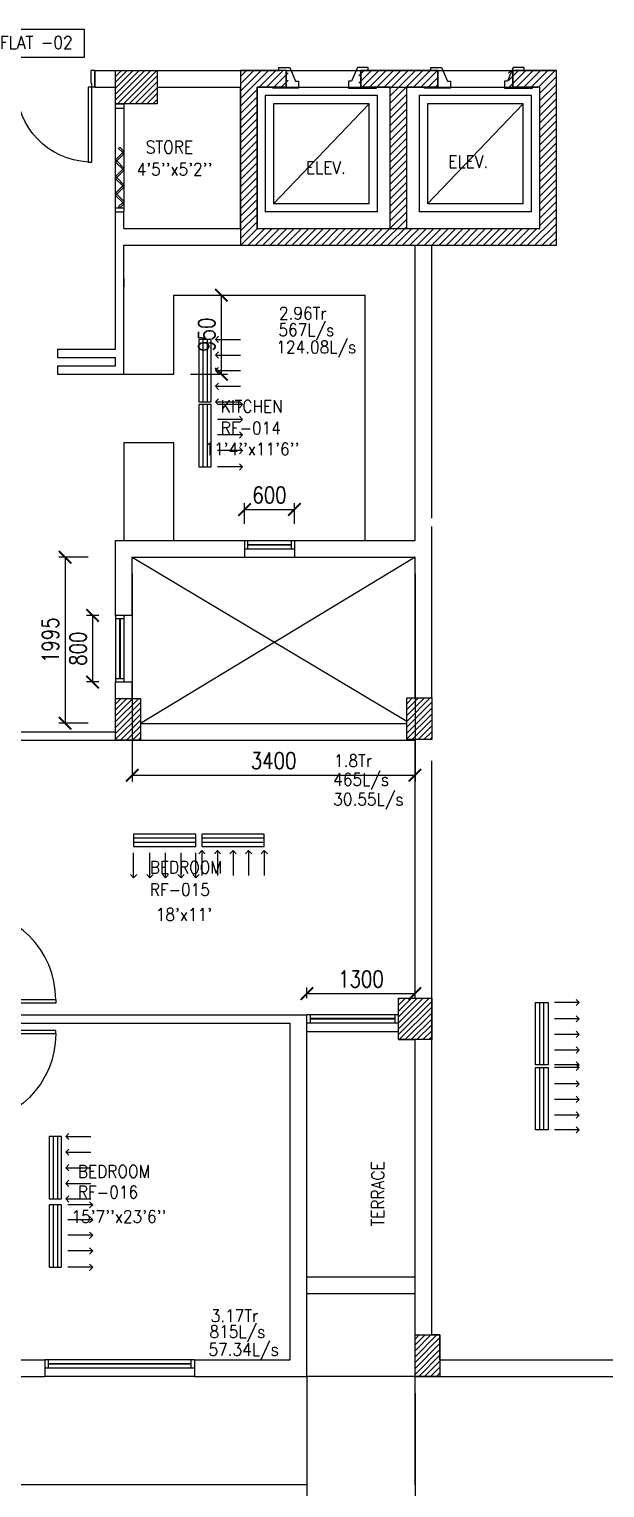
# Model space of a CAD drawing. Header units: millimetres. Extents: x -1288794 to 352264, y -1971533 to -1569871.
# Drawn here: x 167777 to 174698, y -1616671 to -1599135 of the extents above; entities that cross this region are included whole.
import ezdxf

# ---------------------------------------------------------------- set-up
doc = ezdxf.new("R2010")
doc.units = ezdxf.units.MM
doc.header["$LTSCALE"] = 500
doc.header["$PDMODE"] = 34
doc.linetypes.add('DASHED2', pattern=[9.525, 6.35, -3.175])
for name, color, linetype in [('A-ANNO-DIMS', 1, 'Continuous'), ('A-ANNO-TEXT', 8, 'Continuous'), ('A-DOOR', 4, 'Continuous'), ('A-FLOR-OVHD', 4, 'DASHED2'), ('A-FLOR-PFIX', 8, 'Continuous'), ('A-FLOR-SPCL', 8, 'Continuous'), ('A-GLAZ', 5, 'Continuous'), ('A-WALL-FULL', 8, 'Continuous'), ('AC-SAD TEXT', 3, 'Continuous'), ('RAD DIF', 10, 'Continuous'), ('RETURN GRILL RIGHT', 1, 'Continuous'), ('S-COL- HACT.', 9, 'Continuous'), ('S-COL.', 8, 'Continuous'), ('SUPPLY GRILL RIGHT', 3, 'Continuous')]:
    doc.layers.add(name, color=color, linetype=linetype)
doc.styles.add('ROMANS', font='romans.shx', dxfattribs={"width": 0.8})
doc.dimstyles.new('100 of DIM2', dxfattribs={"dimscale": 0, "dimtxt": 200, "dimasz": 150, "dimexe": 75, "dimexo": 200, "dimgap": 75, "dimtad": 1, "dimdec": 0, "dimrnd": 5, "dimzin": 0, "dimdsep": 46, "dimtxsty": 'ROMANS', "dimblk": 'ARCHTICK', "dimcen": 100, "dimclrd": 94, "dimclre": 94, "dimclrt": 2, "dimadec": 0, "dimazin": 0, "dimtfac": 1, "dimtdec": 0, "dimtofl": 0, "dimtmove": 2, "dimatfit": 3, "dimldrblk": 'OPEN90', "dimfxl": 75, "dimtolj": 1, "dimtzin": 0, "dimarcsym": 0})
pattern_1 = [(45, (1281571.51, -1215620.816), (-35.355339, 35.355339), [])]

# ---------------------------------------------------------------- blocks, each defined once
blk = doc.blocks.new('D-120-R1')
for p, q in [((-80, 1180), (-40, 1180)), ((-80, 1180), (-80, 100)), ((-40, 1180), (-40, 55)), ((-1200, 100), (-1160, 100)), ((-1200, 100), (-1200, 0)), ((-1160, 100), (-1160, 55)), ((-1160, 55), (-1150, 55)), ((-1150, 55), (-1150, 0)), ((-80, 100), (0, 100)), ((-50, 55), (-40, 55)), ((-50, 55), (-50, 0)), ((-50, 0), (0, 0)), ((0, 100), (0, 0)), ((-1200, 0), (-1150, 0))]:
    blk.add_line(p, q)
at = {"linetype": 'Continuous'}
blk.add_arc((-80, 100), 1080, 90, 180, dxfattribs=at)
blk = doc.blocks.new('W-180')
for p, q in [((1800, 100), (0, 100)), ((1800, 0), (0, 0)), ((40, 0), (40, 100)), ((1760, 100), (1760, 0))]:
    blk.add_line(p, q)
at = {"linetype": 'Continuous'}
for p, q in [((1760, 53), (40, 53)), ((1760, 47), (40, 47))]:
    blk.add_line(p, q, dxfattribs=at)
blk = doc.blocks.new('W-80')
for p, q in [((800, 100), (0, 100)), ((800, 0), (0, 0)), ((40, 0), (40, 100)), ((760, 100), (760, 0))]:
    blk.add_line(p, q)
at = {"linetype": 'Continuous'}
for p, q in [((760, 53), (40, 53)), ((760, 47), (40, 47))]:
    blk.add_line(p, q, dxfattribs=at)
blk = doc.blocks.new('D-130-R')
for p, q in [((1220, 200), (1220, 1100)), ((1220, 1100), (1260, 1100)), ((1260, 200), (1260, 1100)), ((80, 520), (40, 520)), ((40, 200), (40, 520)), ((80, 200), (80, 520)), ((0, 0), (0, 200)), ((80, 200), (0, 200)), ((40, 150), (40, 200)), ((1300, 200), (1220, 200)), ((1260, 150), (1260, 200)), ((1300, 0), (1300, 200)), ((50, 0), (0, 0)), ((50, 150), (40, 150)), ((50, 0), (50, 150)), ((1260, 150), (1250, 150)), ((1250, 0), (1250, 150)), ((1300, 0), (1250, 0))]:
    blk.add_line(p, q)
for centre, radius, start, end in [((1260, 200), 900, 92.5473, 180), ((40, 200), 320, 0, 82.8192)]:
    blk.add_arc(centre, radius, start, end)
blk = doc.blocks.new('W-60')
for p, q in [((600, 100), (0, 100)), ((600, 0), (0, 0)), ((40, 0), (40, 100)), ((560, 100), (560, 0))]:
    blk.add_line(p, q)
at = {"linetype": 'Continuous'}
for p, q in [((560, 53), (40, 53)), ((560, 47), (40, 47))]:
    blk.add_line(p, q, dxfattribs=at)
blk = doc.blocks.new('_ArchTick')
at = {"color": 0, "linetype": 'ByBlock', "const_width": 0.15}
blk.add_lwpolyline([(-0.5, -0.5), (0.5, 0.5)], dxfattribs=at)
blk = doc.blocks.new('*D95')
at = {"layer": 'A-ANNO-DIMS', "color": 94, "linetype": 'Continuous', "lineweight": -2, "ltscale": 3, "transparency": 16777216}
for p, q in [((172416, -1615533), (172416, -1618147)), ((185216, -1615533), (185216, -1618147)), ((185216, -1618072), (172416, -1618072))]:
    blk.add_line(p, q, dxfattribs=at)
at = {"layer": 'Defpoints', "color": 0, "linetype": 'Continuous', "ltscale": 3, "transparency": 16777216}
for p in [(172416, -1615333), (185216, -1615333), (172416, -1618072)]:
    blk.add_point(p, dxfattribs=at)
at = {"layer": 'A-ANNO-DIMS', "color": 94, "linetype": 'Continuous', "lineweight": -2, "ltscale": 3, "transparency": 16777216, "xscale": 150, "yscale": 150, "zscale": 150, "rotation": 180}
blk.add_blockref('_ArchTick', (172416, -1618072), dxfattribs=at)
at = {"layer": 'A-ANNO-DIMS', "color": 94, "linetype": 'Continuous', "lineweight": -2, "ltscale": 3, "transparency": 16777216, "xscale": 150, "yscale": 150, "zscale": 150}
blk.add_blockref('_ArchTick', (185216, -1618072), dxfattribs=at)
at = {"layer": 'A-ANNO-DIMS', "color": 2, "linetype": 'Continuous', "ltscale": 3, "transparency": 16777216, "insert": (178816, -1617897), "char_height": 200, "attachment_point": 5, "style": 'ROMANS'}
blk.add_mtext('\\A1;12800', dxfattribs=at)
blk = doc.blocks.new('_Open90')
at = {"color": 0, "linetype": 'ByBlock', "lineweight": -2}
for p, q in [((0, 0), (-1, 0)), ((-0.5, 0.5), (0, 0)), ((0, 0), (-0.5, -0.5))]:
    blk.add_line(p, q, dxfattribs=at)
blk = doc.blocks.new('*D96')
at = {"layer": 'A-ANNO-DIMS', "color": 94, "linetype": 'Continuous', "lineweight": -2, "ltscale": 3, "transparency": 16777216}
for p, q in [((171116, -1615533), (171116, -1618147)), ((172416, -1615533), (172416, -1618147)), ((172416, -1618072), (171116, -1618072))]:
    blk.add_line(p, q, dxfattribs=at)
at = {"layer": 'Defpoints', "color": 0, "linetype": 'Continuous', "ltscale": 3, "transparency": 16777216}
for p in [(171116, -1615333), (172416, -1615333), (171116, -1618072)]:
    blk.add_point(p, dxfattribs=at)
at = {"layer": 'A-ANNO-DIMS', "color": 94, "linetype": 'Continuous', "lineweight": -2, "ltscale": 3, "transparency": 16777216, "xscale": 150, "yscale": 150, "zscale": 150, "rotation": 180}
blk.add_blockref('_ArchTick', (171116, -1618072), dxfattribs=at)
at = {"layer": 'A-ANNO-DIMS', "color": 94, "linetype": 'Continuous', "lineweight": -2, "ltscale": 3, "transparency": 16777216, "xscale": 150, "yscale": 150, "zscale": 150}
blk.add_blockref('_ArchTick', (172416, -1618072), dxfattribs=at)
at = {"layer": 'A-ANNO-DIMS', "color": 2, "linetype": 'Continuous', "ltscale": 3, "transparency": 16777216, "insert": (171766, -1617897), "char_height": 200, "attachment_point": 5, "style": 'ROMANS'}
blk.add_mtext('\\A1;1300', dxfattribs=at)
blk = doc.blocks.new('*D97')
at = {"layer": 'A-ANNO-DIMS', "color": 94, "linetype": 'Continuous', "lineweight": -2, "ltscale": 3, "transparency": 16777216}
for p, q in [((166816, -1615533), (166816, -1618147)), ((171116, -1615533), (171116, -1618147)), ((171116, -1618072), (166816, -1618072))]:
    blk.add_line(p, q, dxfattribs=at)
at = {"layer": 'Defpoints', "color": 0, "linetype": 'Continuous', "ltscale": 3, "transparency": 16777216}
for p in [(166816, -1615333), (171116, -1615333), (166816, -1618072)]:
    blk.add_point(p, dxfattribs=at)
at = {"layer": 'A-ANNO-DIMS', "color": 94, "linetype": 'Continuous', "lineweight": -2, "ltscale": 3, "transparency": 16777216, "xscale": 150, "yscale": 150, "zscale": 150, "rotation": 180}
blk.add_blockref('_ArchTick', (166816, -1618072), dxfattribs=at)
at = {"layer": 'A-ANNO-DIMS', "color": 94, "linetype": 'Continuous', "lineweight": -2, "ltscale": 3, "transparency": 16777216, "xscale": 150, "yscale": 150, "zscale": 150}
blk.add_blockref('_ArchTick', (171116, -1618072), dxfattribs=at)
at = {"layer": 'A-ANNO-DIMS', "color": 2, "linetype": 'Continuous', "ltscale": 3, "transparency": 16777216, "insert": (168966, -1617897), "char_height": 200, "attachment_point": 5, "style": 'ROMANS'}
blk.add_mtext('\\A1;4300', dxfattribs=at)
blk = doc.blocks.new('*D138')
at = {"layer": 'Defpoints', "color": 0, "transparency": 16777216}
for p in [(172416, -1610729), (171116, -1610983), (172416, -1610983)]:
    blk.add_point(p, dxfattribs=at)
at = {"layer": 'RAD DIF', "color": 94, "lineweight": -2, "transparency": 16777216}
for p, q in [((171116, -1610783), (171116, -1610654)), ((172416, -1610783), (172416, -1610654)), ((171116, -1610729), (172416, -1610729))]:
    blk.add_line(p, q, dxfattribs=at)
at = {"layer": 'RAD DIF', "color": 94, "lineweight": -2, "transparency": 16777216, "xscale": 150, "yscale": 150, "zscale": 150, "rotation": 180}
blk.add_blockref('_ArchTick', (171116, -1610729), dxfattribs=at)
at = {"layer": 'RAD DIF', "color": 94, "lineweight": -2, "transparency": 16777216, "xscale": 150, "yscale": 150, "zscale": 150}
blk.add_blockref('_ArchTick', (172416, -1610729), dxfattribs=at)
at = {"layer": 'RAD DIF', "color": 2, "transparency": 16777216, "insert": (171766, -1610554), "char_height": 200, "attachment_point": 5, "style": 'ROMANS'}
blk.add_mtext('\\A1;1300', dxfattribs=at)
blk = doc.blocks.new('*D139')
at = {"layer": 'Defpoints', "color": 0, "transparency": 16777216}
for p in [(169016, -1605483), (172416, -1605483), (172416, -1608104)]:
    blk.add_point(p, dxfattribs=at)
at = {"layer": 'RAD DIF', "color": 94, "lineweight": -2, "transparency": 16777216}
for p, q in [((169016, -1605683), (169016, -1608179)), ((172416, -1605683), (172416, -1608179)), ((169016, -1608104), (172416, -1608104))]:
    blk.add_line(p, q, dxfattribs=at)
at = {"layer": 'RAD DIF', "color": 94, "lineweight": -2, "transparency": 16777216, "xscale": 150, "yscale": 150, "zscale": 150, "rotation": 180}
blk.add_blockref('_ArchTick', (169016, -1608104), dxfattribs=at)
at = {"layer": 'RAD DIF', "color": 94, "lineweight": -2, "transparency": 16777216, "xscale": 150, "yscale": 150, "zscale": 150}
blk.add_blockref('_ArchTick', (172416, -1608104), dxfattribs=at)
at = {"layer": 'RAD DIF', "color": 2, "transparency": 16777216, "insert": (170716, -1607929), "char_height": 200, "attachment_point": 5, "style": 'ROMANS'}
blk.add_mtext('\\A1;3400', dxfattribs=at)
blk = doc.blocks.new('*D142')
at = {"layer": 'Defpoints', "color": 0, "transparency": 16777216}
for p in [(168816, -1606183), (168540, -1606983), (168816, -1606983)]:
    blk.add_point(p, dxfattribs=at)
at = {"layer": 'RAD DIF', "color": 94, "lineweight": -2, "transparency": 16777216}
for p, q in [((168616, -1606183), (168465, -1606183)), ((168540, -1606183), (168540, -1606983)), ((168616, -1606983), (168465, -1606983))]:
    blk.add_line(p, q, dxfattribs=at)
at = {"layer": 'RAD DIF', "color": 94, "lineweight": -2, "transparency": 16777216, "xscale": 150, "yscale": 150, "zscale": 150}
for p, rotation in [((168540, -1606183), 90), ((168540, -1606983), 270)]:
    blk.add_blockref('_ArchTick', p, dxfattribs=dict(at, rotation=rotation))
at = {"layer": 'RAD DIF', "color": 2, "transparency": 16777216, "insert": (168365, -1606583), "char_height": 200, "attachment_point": 5, "rotation": 90, "style": 'ROMANS'}
blk.add_mtext('\\A1;800', dxfattribs=at)
blk = doc.blocks.new('*D101')
at = {"layer": 'Defpoints', "color": 0, "transparency": 16777216}
for p in [(168687, -1605483), (168208, -1607479), (168687, -1607479)]:
    blk.add_point(p, dxfattribs=at)
at = {"layer": 'RAD DIF', "color": 94, "lineweight": -2, "transparency": 16777216}
for p, q in [((168487, -1605483), (168133, -1605483)), ((168208, -1605483), (168208, -1607479)), ((168487, -1607479), (168133, -1607479))]:
    blk.add_line(p, q, dxfattribs=at)
at = {"layer": 'RAD DIF', "color": 94, "lineweight": -2, "transparency": 16777216, "xscale": 150, "yscale": 150, "zscale": 150}
for p, rotation in [((168208, -1605483), 90), ((168208, -1607479), 270)]:
    blk.add_blockref('_ArchTick', p, dxfattribs=dict(at, rotation=rotation))
at = {"layer": 'RAD DIF', "color": 2, "transparency": 16777216, "insert": (168033, -1606481), "char_height": 200, "attachment_point": 5, "rotation": 90, "style": 'ROMANS'}
blk.add_mtext('\\A1;1995', dxfattribs=at)
blk = doc.blocks.new('*D144')
at = {"layer": 'Defpoints', "color": 0, "transparency": 16777216}
for p in [(169516, -1602333), (169516, -1603283), (170087, -1603283)]:
    blk.add_point(p, dxfattribs=at)
at = {"layer": 'RAD DIF', "color": 94, "lineweight": -2, "transparency": 16777216}
for p, q in [((169716, -1602333), (170162, -1602333)), ((170087, -1602333), (170087, -1603283)), ((169716, -1603283), (170162, -1603283))]:
    blk.add_line(p, q, dxfattribs=at)
at = {"layer": 'RAD DIF', "color": 94, "lineweight": -2, "transparency": 16777216, "xscale": 150, "yscale": 150, "zscale": 150}
for p, rotation in [((170087, -1602333), 90), ((170087, -1603283), 270)]:
    blk.add_blockref('_ArchTick', p, dxfattribs=dict(at, rotation=rotation))
at = {"layer": 'RAD DIF', "color": 2, "transparency": 16777216, "insert": (169912, -1602808), "char_height": 200, "attachment_point": 5, "rotation": 90, "style": 'ROMANS'}
blk.add_mtext('\\A1;950', dxfattribs=at)
blk = doc.blocks.new('*D145')
at = {"layer": 'Defpoints', "color": 0, "transparency": 16777216}
for p in [(170966, -1604910), (170366, -1605283), (170966, -1605283)]:
    blk.add_point(p, dxfattribs=at)
at = {"layer": 'RAD DIF', "color": 94, "lineweight": -2, "transparency": 16777216}
for p, q in [((170366, -1605083), (170366, -1604835)), ((170966, -1605083), (170966, -1604835)), ((170366, -1604910), (170966, -1604910))]:
    blk.add_line(p, q, dxfattribs=at)
at = {"layer": 'RAD DIF', "color": 94, "lineweight": -2, "transparency": 16777216, "xscale": 150, "yscale": 150, "zscale": 150, "rotation": 180}
blk.add_blockref('_ArchTick', (170366, -1604910), dxfattribs=at)
at = {"layer": 'RAD DIF', "color": 94, "lineweight": -2, "transparency": 16777216, "xscale": 150, "yscale": 150, "zscale": 150}
blk.add_blockref('_ArchTick', (170966, -1604910), dxfattribs=at)
at = {"layer": 'RAD DIF', "color": 2, "transparency": 16777216, "insert": (170666, -1604735), "char_height": 200, "attachment_point": 5, "style": 'ROMANS'}
blk.add_mtext('\\A1;600', dxfattribs=at)
blk = doc.blocks.new('SUPPLY GRILL RIGHT')
at = {"layer": 'SUPPLY GRILL RIGHT'}
for p, q in [((375, 25), (-375, 25)), ((375, -25), (375, 25)), ((375, -25), (-375, -25)), ((375, -75), (375, -25))]:
    blk.add_line(p, q, dxfattribs=at)
blk.add_lwpolyline([(-375, -75), (375, -75), (375, 75), (-375, 75)], close=True, dxfattribs=at)
for points in [[(-375, -450), (-375, -150)], [(-178.5, -450), (-178.5, -150)], [(9, -450), (9, -150)], [(196.5, -450), (196.5, -150)], [(375, -450), (375, -150)]]:
    blk.add_leader(points, dimstyle='100 of DIM2', override={"dimscale": 1, "dimasz": 75, "dimtad": 0, "dimclrd": 0, "dimfxl": 0.2}, dxfattribs=at)
blk = doc.blocks.new('RETURN GRILL RIGHT')
at = {"layer": 'RETURN GRILL RIGHT'}
for p, q in [((375, 25), (-375, 25)), ((375, -25), (-375, -25))]:
    blk.add_line(p, q, dxfattribs=at)
blk.add_lwpolyline([(-375, -75), (375, -75), (375, 75), (-375, 75)], close=True, dxfattribs=at)
for points in [[(-375, -125), (-375, -425)], [(-187.5, -125), (-187.5, -425)], [(0, -125), (0, -425)], [(187.5, -125), (187.5, -425)], [(375, -125), (375, -425)]]:
    blk.add_leader(points, dimstyle='100 of DIM2', override={"dimscale": 1, "dimasz": 75, "dimtad": 0, "dimclrd": 0, "dimfxl": 0.2}, dxfattribs=at)

msp = doc.modelspace()

# ---------------------------------------------------------------- hatches: boundary and pattern name
at = {"layer": 'S-COL- HACT.', "linetype": 'Continuous', "ltscale": 3}
h = msp.add_hatch(dxfattribs=at)
h.set_pattern_fill('ANSI31', color=256, scale=400, style=0)
h.set_pattern_definition(pattern_1)
h.paths.add_polyline_path([(168816.3, -1599632.8), (169316.3, -1599632.8), (169316.3, -1600032.8), (168816.3, -1600032.8)])
h = msp.add_hatch(dxfattribs=at)
h.set_pattern_fill('ANSI31', color=256, scale=500, style=0)
h.set_pattern_definition([(45, (1281571.51, -1215620.816), (-44.1941738, 44.1941738), [])])
h.paths.add_polyline_path([(172316.3, -1599832.8), (172691.3, -1599832.8), (172691.3, -1599632.8), (171741.3, -1599632.8), (171741.3, -1599832.8), (172116.3, -1599832.8), (172116.3, -1601532.8), (170516.3, -1601532.8), (170516.3, -1599832.8), (170891.3, -1599832.8), (170891.3, -1599632.8), (170316.3, -1599632.8), (170316.3, -1601732.8), (174116.3, -1601732.8), (174116.3, -1599632.8), (173541.3, -1599632.8), (173541.3, -1599832.8), (173916.3, -1599832.8), (173916.3, -1601532.8), (172316.3, -1601532.8)])
h = msp.add_hatch(dxfattribs=at)
h.set_pattern_fill('ANSI31', color=256, scale=400, style=0)
h.set_pattern_definition([(45, (1281621.51, -1215620.816), (-35.355339, 35.355339), [])])
h.paths.add_polyline_path([(168816.3, -1607682.8), (168816.3, -1607182.8), (169116.3, -1607182.8), (169116.3, -1607682.8)])
h = msp.add_hatch(dxfattribs=at)
h.set_pattern_fill('ANSI31', color=256, scale=400, style=0)
h.set_pattern_definition([(45, (1281521.51, -1215610.816), (-35.355339, 35.355339), [])])
h.paths.add_polyline_path([(172316.3, -1607672.8), (172316.3, -1607172.8), (172616.3, -1607172.8), (172616.3, -1607672.8)])
h = msp.add_hatch(dxfattribs=at)
h.set_pattern_fill('ANSI31', color=256, scale=400, style=0)
h.set_pattern_definition(pattern_1)
h.paths.add_polyline_path([(172616.3, -1610782.8), (172616.3, -1611282.8), (172216.3, -1611282.8), (172216.3, -1610782.8)])
h = msp.add_hatch(dxfattribs=at)
h.set_pattern_fill('ANSI31', color=256, scale=400, style=0)
h.set_pattern_definition([(45, (402111.514, -1616057.58), (-35.355339, 35.355339), [])])
h.paths.add_polyline_path([(172716.3, -1614832.8), (172716.3, -1615332.8), (172416.3, -1615332.8), (172416.3, -1614832.8)])

# ---------------------------------------------------------------- linework, layer by layer
at = {"layer": 'A-ANNO-TEXT', "color": 5}
msp.add_lwpolyline([(167397.3, -1599134.9), (168439.7, -1599134.9), (168439.7, -1599477.4), (167397.3, -1599477.4)], close=True, dxfattribs=at)
at = {"layer": 'A-DOOR', "ltscale": 3}
for p, q in [((168816.3, -1601332.8), (168816.3, -1600032.8)), ((168816.3, -1600082.8), (168916.3, -1600082.8)), ((168916.3, -1600032.8), (168916.3, -1601332.8)), ((168816.3, -1601282.8), (168916.3, -1601282.8))]:
    msp.add_line(p, q, dxfattribs=at)
for points in [[(168902.2, -1600618.7), (168816.3, -1600704.5), (168830.5, -1600718.7), (168916.3, -1600632.8), (168902.2, -1600618.7)], [(168902.2, -1600618.7), (168852.2, -1600568.7), (168866.3, -1600554.5), (168916.3, -1600604.5), (168902.2, -1600618.7)], [(168902.2, -1600818.7), (168816.3, -1600732.8), (168830.5, -1600718.7), (168916.3, -1600804.5), (168902.2, -1600818.7)], [(168902.2, -1600818.7), (168816.3, -1600904.5), (168830.5, -1600918.7), (168916.3, -1600832.8), (168902.2, -1600818.7)], [(168902.2, -1601018.7), (168816.3, -1600932.8), (168830.5, -1600918.7), (168916.3, -1601004.5), (168902.2, -1601018.7)], [(168902.2, -1601018.7), (168816.3, -1601104.5), (168830.5, -1601118.7), (168916.3, -1601032.8), (168902.2, -1601018.7)], [(168902.2, -1601218.7), (168816.3, -1601132.8), (168830.5, -1601118.7), (168916.3, -1601204.5), (168902.2, -1601218.7)], [(168902.2, -1601218.7), (168852.2, -1601268.7), (168866.3, -1601282.8), (168916.3, -1601232.8), (168902.2, -1601218.7)]]:
    msp.add_lwpolyline(points, dxfattribs=at)
at = {"layer": 'A-FLOR-OVHD', "ltscale": 3}
msp.add_lwpolyline([(185216.3, -1615332.8), (185216.3, -1616632.8), (172416.3, -1616632.8), (172416.3, -1615332.8), (171116.3, -1615332.8), (171116.3, -1616632.8), (166816.3, -1616632.8), (166816.3, -1616232.8), (165216.3, -1616232.8), (165216.3, -1616632.8), (158216.3, -1616632.8), (158216.3, -1606982.8), (157216.3, -1606982.8), (157216.3, -1602482.8)], dxfattribs=at)
msp.add_lwpolyline([(185216.3, -1615332.8), (185216.3, -1616632.8), (172416.3, -1616632.8), (172416.3, -1615332.8), (171116.3, -1615332.8), (171116.3, -1616632.8), (166816.3, -1616632.8), (166816.3, -1616232.8), (165216.3, -1616232.8), (165216.3, -1616632.8), (158216.3, -1616632.8), (158216.3, -1606982.8), (157216.3, -1606982.8), (157216.3, -1602482.8)], dxfattribs=at)
at = {"layer": 'A-FLOR-PFIX', "ltscale": 3}
for p, q in [((170866.3, -1599632.8), (171766.3, -1599632.8)), ((172691.3, -1599632.8), (173591.3, -1599632.8))]:
    msp.add_line(p, q, dxfattribs=at)
at = {"layer": 'A-FLOR-SPCL', "ltscale": 50}
for p, q in [((170780.3, -1599594.4), (170909.7, -1599594.4)), ((170780.3, -1599632.8), (170780.3, -1599594.4)), ((170909.7, -1599594.4), (170980.9, -1599758.5)), ((171722.9, -1599594.4), (171651.7, -1599758.5)), ((171852.4, -1599594.4), (171722.9, -1599594.4)), ((171852.4, -1599632.8), (171852.4, -1599594.4)), ((172605.3, -1599594.4), (172734.7, -1599594.4)), ((172605.3, -1599632.8), (172605.3, -1599594.4)), ((172734.7, -1599594.4), (172805.9, -1599758.5)), ((173597.9, -1599594.4), (173526.7, -1599758.5)), ((173727.4, -1599594.4), (173597.9, -1599594.4)), ((173727.4, -1599632.8), (173727.4, -1599594.4)), ((170980.9, -1599758.5), (171016.3, -1599758.5)), ((171016.3, -1599758.5), (171016.3, -1599842.8)), ((171616.3, -1599758.5), (171616.3, -1599842.8)), ((171651.7, -1599758.5), (171616.3, -1599758.5)), ((172805.9, -1599758.5), (172841.3, -1599758.5)), ((172841.3, -1599758.5), (172841.3, -1599842.8)), ((173491.3, -1599758.5), (173491.3, -1599842.8)), ((173526.7, -1599758.5), (173491.3, -1599758.5)), ((170705.3, -1599842.8), (170705.3, -1599832.8)), ((171016.3, -1599842.8), (170705.3, -1599842.8)), ((171616.3, -1599842.8), (171952.4, -1599842.8)), ((171952.4, -1599842.8), (171952.4, -1599832.8)), ((172530.3, -1599842.8), (172530.3, -1599832.8)), ((172841.3, -1599842.8), (172530.3, -1599842.8)), ((173491.3, -1599842.8), (173827.4, -1599842.8)), ((173827.4, -1599842.8), (173827.4, -1599832.8))]:
    msp.add_line(p, q, dxfattribs=at)
at = {"layer": 'A-FLOR-SPCL'}
for p, q in [((170616.3, -1599932.8), (170616.3, -1601332.8)), ((171966.3, -1599932.8), (170616.3, -1599932.8)), ((170866.3, -1599832.8), (171766.3, -1599832.8)), ((171766.3, -1599832.8), (171916.3, -1599832.8)), ((171966.3, -1601332.8), (171966.3, -1599932.8)), ((172466.3, -1599932.8), (172466.3, -1601332.8)), ((173816.3, -1599932.8), (172466.3, -1599932.8)), ((172691.3, -1599832.8), (173591.3, -1599832.8)), ((173591.3, -1599832.8), (173791.3, -1599832.8)), ((173816.3, -1601332.8), (173816.3, -1599932.8)), ((170716.3, -1600032.8), (170716.3, -1601232.8)), ((171866.3, -1600032.8), (170716.3, -1600032.8)), ((170716.3, -1601232.8), (171866.3, -1600032.8)), ((171866.3, -1601232.8), (171866.3, -1600032.8)), ((172566.3, -1600032.8), (172566.3, -1601232.8)), ((173716.3, -1600032.8), (172566.3, -1600032.8)), ((172566.3, -1601232.8), (173716.3, -1600032.8)), ((173716.3, -1601232.8), (173716.3, -1600032.8)), ((171966.3, -1601332.8), (170616.3, -1601332.8)), ((171866.3, -1601232.8), (170716.3, -1601232.8)), ((173816.3, -1601332.8), (172466.3, -1601332.8)), ((173716.3, -1601232.8), (172566.3, -1601232.8))]:
    msp.add_line(p, q, dxfattribs=at)
at = {"layer": 'A-FLOR-SPCL', "ltscale": 3}
for p, q in [((169516.3, -1603282.8), (169516.3, -1602332.8)), ((169516.3, -1602332.8), (171816.3, -1602332.8)), ((171816.3, -1605282.8), (171816.3, -1602332.8)), ((168916.3, -1603282.8), (169516.3, -1603282.8)), ((168916.3, -1604102.8), (168916.3, -1605282.8)), ((168916.3, -1604102.8), (169516.3, -1604102.8)), ((169516.3, -1605282.8), (169516.3, -1604102.8)), ((169016.3, -1605482.8), (172316.3, -1607453.4)), ((172416.3, -1605482.8), (169116.3, -1607482.8)), ((171116.3, -1614132.8), (172416.3, -1614132.8)), ((171116.3, -1614332.8), (172416.3, -1614332.8))]:
    msp.add_line(p, q, dxfattribs=at)
at = {"layer": 'A-GLAZ', "ltscale": 3}
for p, q in [((170366.3, -1605482.8), (170966.3, -1605482.8)), ((169016.3, -1606182.8), (169016.3, -1606982.8)), ((171116.3, -1611182.8), (172216.3, -1611182.8)), ((169766.3, -1615332.8), (167966.3, -1615332.8))]:
    msp.add_line(p, q, dxfattribs=at)
at = {"layer": 'A-GLAZ'}
for p, q in [((172216.3, -1610982.8), (171116.3, -1610982.8)), ((171156.3, -1610982.8), (171156.3, -1611082.8)), ((172176.3, -1611082.8), (172176.3, -1610982.8)), ((172216.3, -1611082.8), (171116.3, -1611082.8))]:
    msp.add_line(p, q, dxfattribs=at)
at = {"layer": 'A-GLAZ', "linetype": 'Continuous'}
for p, q in [((172176.3, -1611029.8), (171156.3, -1611029.8)), ((172176.3, -1611035.8), (171156.3, -1611035.8))]:
    msp.add_line(p, q, dxfattribs=at)
at = {"layer": 'A-WALL-FULL', "ltscale": 3}
for p, q in [((168566.3, -1599632.8), (170791.3, -1599632.8)), ((168566.3, -1599832.8), (168566.3, -1599632.8)), ((168666.3, -1599632.8), (169016.3, -1599632.8)), ((170866.3, -1599632.8), (170866.3, -1599632.8)), ((170866.3, -1599832.8), (170866.3, -1599632.8)), ((171766.3, -1599632.8), (172691.3, -1599632.8)), ((171766.3, -1599832.8), (171766.3, -1599632.8)), ((171816.3, -1599632.8), (172691.3, -1599632.8)), ((172691.3, -1599832.8), (172691.3, -1599632.8)), ((173591.3, -1599832.8), (173591.3, -1599632.8)), ((173591.3, -1599632.8), (174116.3, -1599632.8)), ((174116.3, -1600832.8), (174116.3, -1599632.8)), ((168566.3, -1599832.8), (168816.3, -1599832.8)), ((168666.3, -1599832.8), (168816.3, -1599832.8)), ((168816.3, -1600032.8), (168816.3, -1599832.8)), ((168816.3, -1600032.8), (168816.3, -1599832.8)), ((169316.3, -1599832.8), (170316.3, -1599832.8)), ((170316.3, -1601532.8), (170316.3, -1599832.8)), ((170516.3, -1601532.8), (170516.3, -1599832.8)), ((170516.3, -1599832.8), (170866.3, -1599832.8)), ((171766.3, -1599832.8), (172216.3, -1599832.8)), ((172216.3, -1599832.8), (172691.3, -1599832.8)), ((173591.3, -1599832.8), (173891.3, -1599832.8)), ((173916.3, -1601532.8), (173916.3, -1599832.8)), ((173916.3, -1601532.8), (173916.3, -1599832.8)), ((168816.3, -1600032.8), (168916.3, -1600032.8)), ((168816.3, -1601332.8), (168916.3, -1601332.8)), ((168816.3, -1602982.8), (168816.3, -1601332.8)), ((168916.3, -1601532.8), (168916.3, -1601332.8)), ((168916.3, -1601532.8), (170316.3, -1601532.8)), ((170516.3, -1601532.8), (173916.3, -1601532.8)), ((168916.3, -1601732.8), (172416.3, -1601732.8)), ((168916.3, -1603282.8), (168916.3, -1601732.8)), ((172416.3, -1605282.8), (172416.3, -1601732.8)), ((172616.3, -1601732.8), (174016.3, -1601732.8)), ((172616.3, -1605014.8), (172616.3, -1601732.8)), ((168916.3, -1602132.8), (168916.3, -1602232.8)), ((172416.3, -1605282.8), (172416.3, -1602132.8)), ((168116.3, -1602982.8), (168116.3, -1603082.8)), ((168116.3, -1602982.8), (168816.3, -1602982.8)), ((168116.3, -1603082.8), (168816.3, -1603082.8)), ((168816.3, -1603182.8), (168816.3, -1603082.8)), ((168116.3, -1603182.8), (168116.3, -1603282.8)), ((168116.3, -1603182.8), (168816.3, -1603182.8)), ((168116.3, -1603282.8), (168916.3, -1603282.8)), ((172616.3, -1607182.8), (172616.3, -1605114.8)), ((168816.3, -1605282.8), (170366.3, -1605282.8)), ((168816.3, -1606182.8), (168816.3, -1605282.8)), ((170366.3, -1605282.8), (170366.3, -1605482.8)), ((170966.3, -1605282.8), (170966.3, -1605482.8)), ((170966.3, -1605282.8), (172416.3, -1605282.8)), ((169016.3, -1605482.8), (170366.3, -1605482.8)), ((169016.3, -1606182.8), (169016.3, -1605482.8)), ((170966.3, -1605482.8), (172416.3, -1605482.8)), ((172416.3, -1607172.8), (172416.3, -1605482.8)), ((169016.3, -1606182.8), (168816.3, -1606182.8)), ((168816.3, -1607182.8), (168816.3, -1606982.8)), ((168816.3, -1606982.8), (169016.3, -1606982.8)), ((169016.3, -1607182.8), (169016.3, -1606982.8)), ((169116.3, -1607482.8), (172316.3, -1607482.8)), ((166816.3, -1607582.8), (168816.3, -1607582.8)), ((167016.3, -1607682.8), (172416.3, -1607682.8)), ((172416.3, -1610782.8), (172416.3, -1607682.8)), ((172616.3, -1614832.8), (172616.3, -1607932.8)), ((172216.3, -1610782.8), (172416.3, -1610782.8)), ((172216.3, -1611282.8), (172216.3, -1610782.8)), ((167016.3, -1610982.8), (171116.3, -1610982.8)), ((171116.3, -1611182.8), (171116.3, -1610982.8)), ((167016.3, -1611082.8), (170916.3, -1611082.8)), ((170916.3, -1615132.8), (170916.3, -1611082.8)), ((171116.3, -1611182.8), (171116.3, -1611182.8)), ((171116.3, -1615332.8), (171116.3, -1611182.8)), ((172216.3, -1611282.8), (172416.3, -1611282.8)), ((172416.3, -1615332.8), (172416.3, -1611282.8)), ((167016.3, -1615132.8), (167966.3, -1615132.8)), ((167966.3, -1615132.8), (167966.3, -1615332.8)), ((169766.3, -1615132.8), (170916.3, -1615132.8)), ((169766.3, -1615132.8), (169766.3, -1615332.8)), ((172716.3, -1615132.8), (185016.3, -1615132.8)), ((166816.3, -1615332.8), (167966.3, -1615332.8)), ((169766.3, -1615332.8), (171116.3, -1615332.8)), ((172416.3, -1615332.8), (185216.3, -1615332.8))]:
    msp.add_line(p, q, dxfattribs=at)
at = {"layer": 'A-WALL-FULL'}
msp.add_line((173916.3, -1599832.8), (173591.3, -1599832.8), dxfattribs=at)
msp.add_line((173916.3, -1599832.8), (173591.3, -1599832.8), dxfattribs=at)
at = {"layer": 'A-WALL-FULL', "linetype": 'Continuous', "ltscale": 3}
for p, q in [((168816.3, -1607582.8), (168816.3, -1607182.8)), ((168816.3, -1607182.8), (168816.3, -1607182.8)), ((169016.3, -1607182.8), (169116.3, -1607182.8)), ((169116.3, -1607182.8), (169116.3, -1607482.8)), ((172316.3, -1607482.8), (172316.3, -1607172.8)), ((172316.3, -1607172.8), (172416.3, -1607172.8)), ((172616.3, -1607182.8), (172616.3, -1607182.8)), ((172616.3, -1607182.8), (172616.3, -1607632.8)), ((172716.3, -1614832.8), (172616.3, -1614832.8)), ((172716.3, -1615132.8), (172716.3, -1614832.8))]:
    msp.add_line(p, q, dxfattribs=at)
at = {"layer": 'S-COL.', "linetype": 'Continuous', "ltscale": 3}
for p, q in [((170866.3, -1599632.8), (170316.3, -1599632.8)), ((170316.3, -1599632.8), (170316.3, -1601732.8)), ((170866.3, -1599632.8), (170866.3, -1599832.8)), ((172691.3, -1599632.8), (171766.3, -1599632.8)), ((171766.3, -1599632.8), (171766.3, -1599832.8)), ((172691.3, -1599632.8), (172691.3, -1599832.8)), ((174116.3, -1599632.8), (173591.3, -1599632.8)), ((173591.3, -1599632.8), (173591.3, -1599832.8)), ((174116.3, -1601732.8), (174116.3, -1599632.8)), ((170866.3, -1599832.8), (170516.3, -1599832.8)), ((170516.3, -1599832.8), (170516.3, -1601532.8)), ((172116.3, -1599832.8), (171766.3, -1599832.8)), ((172116.3, -1601532.8), (172116.3, -1599832.8)), ((172691.3, -1599832.8), (172316.3, -1599832.8)), ((172316.3, -1601532.8), (172316.3, -1599832.8)), ((173916.3, -1599832.8), (173591.3, -1599832.8)), ((173916.3, -1601532.8), (173916.3, -1599832.8)), ((170516.3, -1601532.8), (172116.3, -1601532.8)), ((172316.3, -1601532.8), (173916.3, -1601532.8)), ((170316.3, -1601732.8), (174116.3, -1601732.8))]:
    msp.add_line(p, q, dxfattribs=at)
for points in [[(168816.3, -1599632.8), (169316.3, -1599632.8), (169316.3, -1600032.8), (168816.3, -1600032.8)], [(168816.3, -1607682.8), (168816.3, -1607182.8), (169116.3, -1607182.8), (169116.3, -1607682.8)], [(168816.3, -1607682.8), (168816.3, -1607182.8), (169116.3, -1607182.8), (169116.3, -1607682.8)], [(172316.3, -1607672.8), (172316.3, -1607172.8), (172616.3, -1607172.8), (172616.3, -1607672.8)], [(172316.3, -1607672.8), (172316.3, -1607172.8), (172616.3, -1607172.8), (172616.3, -1607672.8)], [(172616.3, -1610782.8), (172616.3, -1611282.8), (172216.3, -1611282.8), (172216.3, -1610782.8)], [(172616.3, -1610782.8), (172616.3, -1611282.8), (172216.3, -1611282.8), (172216.3, -1610782.8)], [(172616.3, -1610782.8), (172616.3, -1611282.8), (172216.3, -1611282.8), (172216.3, -1610782.8)], [(172416.3, -1615332.8), (172416.3, -1614832.8), (172716.3, -1614832.8), (172716.3, -1615332.8)], [(172416.3, -1615332.8), (172416.3, -1614832.8), (172716.3, -1614832.8), (172716.3, -1615332.8)], [(172416.3, -1615332.8), (172416.3, -1614832.8), (172716.3, -1614832.8), (172716.3, -1615332.8)], [(172716.3, -1614832.8), (172716.3, -1615332.8), (172416.3, -1615332.8), (172416.3, -1614832.8)]]:
    msp.add_lwpolyline(points, close=True, dxfattribs=at)

# ---------------------------------------------------------------- block references
at = {"layer": 'A-DOOR', "ltscale": 3, "xscale": -1}
for name, p, rotation in [('D-130-R', (167266.3, -1599632.8), 180), ('D-120-R1', (166916.3, -1611132.8), 270)]:
    msp.add_blockref(name, p, dxfattribs=dict(at, rotation=rotation))
at = {"layer": 'A-DOOR', "ltscale": 3, "rotation": 270}
msp.add_blockref('D-120-R1', (166916.3, -1610882.8), dxfattribs=at)
at = {"layer": 'A-GLAZ', "ltscale": 3, "rotation": 180}
msp.add_blockref('W-60', (170966.3, -1605282.8), dxfattribs=at)
at = {"layer": 'A-GLAZ', "ltscale": 3, "xscale": -1}
for name, p, rotation in [('W-80', (168816.3, -1606982.8), 270), ('W-180', (167966.3, -1615132.8), 180)]:
    msp.add_blockref(name, p, dxfattribs=dict(at, rotation=rotation))
at = {"layer": 'RETURN GRILL RIGHT'}
for p, rotation in [((169891.3, -1603240), 90), ((168091.3, -1612822.6), 89.99999999999999)]:
    msp.add_blockref('RETURN GRILL RIGHT', p, dxfattribs=dict(at, rotation=rotation))
msp.add_blockref('RETURN GRILL RIGHT', (170228.3, -1608885.8), dxfattribs=at)
at = {"layer": 'SUPPLY GRILL RIGHT'}
for p, rotation in [((169891.3, -1604022.7), 90), ((168091.3, -1613643.9), 89.99999999999999)]:
    msp.add_blockref('SUPPLY GRILL RIGHT', p, dxfattribs=dict(at, rotation=rotation))
msp.add_blockref('SUPPLY GRILL RIGHT', (169407, -1608885.8), dxfattribs=at)
at = {"layer": 'SUPPLY GRILL RIGHT', "xscale": -1, "rotation": 90}
for p in [(173941.3, -1611210.7), (173941.3, -1611992.4)]:
    msp.add_blockref('SUPPLY GRILL RIGHT', p, dxfattribs=at)

# ---------------------------------------------------------------- texts
at = {"layer": 'A-ANNO-TEXT', "color": 5, "style": 'ROMANS', "width": 0.9}
msp.add_text('FLAT -02', height=150, dxfattribs=at).set_placement((167426, -1599369.3))
at = {"layer": 'A-ANNO-TEXT', "style": 'ROMANS', "width": 0.9}
for s, p in [('STORE', (169179.6, -1600627.6)), ('ELEV.', (172816.1, -1600802.2)), ("4'5''x5'2''", (169069.9, -1600894)), ('ELEV.', (171103.6, -1600874.3)), ('KITCHEN', (170080, -1603745.1)), ('RF-014', (170080, -1604004.9)), ("11'4''x11'6''", (169884.7, -1604257.2)), ('BEDROOM', (169226.7, -1609285.8)), ('RF-015', (169226.7, -1609554.3)), ("18'x11'", (169298.7, -1609852.8)), ('BEDROOM', (168363.5, -1612942.1)), ('RF-016', (168363.5, -1613190.8)), ("15'7''x23'6''", (168285, -1613485.1))]:
    msp.add_text(s, height=150, dxfattribs=at).set_placement(p)
msp.add_text('TERRACE', height=150, rotation=90, dxfattribs=at).set_placement((172043.3, -1613526.7))
at = {"layer": 'AC-SAD TEXT', "style": 'ROMANS', "width": 0.9}
for s, p in [('2.96Tr', (170779.7, -1602625.4)), ('567L/s', (170773.9, -1602824.6)), ('124.08L/s', (170748.7, -1603031.7)), ('1.8Tr', (171441.8, -1608003.9)), ('465L/s', (171432.6, -1608231)), ('30.55L/s', (171432.6, -1608467.8)), ('815L/s', (169945.2, -1614868.4)), ('3.17Tr', (169958.8, -1614676.8)), ('57.34L/s', (169933.3, -1615082.1))]:
    msp.add_text(s, height=150, dxfattribs=at).set_placement(p)

# ---------------------------------------------------------------- dimensions: what is measured, and where the dimension line sits
at = {"layer": 'A-ANNO-DIMS', "linetype": 'Continuous', "ltscale": 3}
for base, p1, p2, picture, middle in [((166816.3, -1618071.8), (171116.3, -1615332.8), (166816.3, -1615332.8), '*D97', (168966.3, -1617896.8)), ((171116.3, -1618071.8), (172416.3, -1615332.8), (171116.3, -1615332.8), '*D96', (171766.3, -1617896.8)), ((172416.3, -1618071.8), (185216.3, -1615332.8), (172416.3, -1615332.8), '*D95', (178816.3, -1617896.8))]:
    dim = msp.add_linear_dim(base=base, p1=p1, p2=p2, dimstyle='100 of DIM2', override={"dimscale": 1}, dxfattribs=at)
    dim.commit()
    dim.dimension.update_dxf_attribs({"geometry": picture, "text_midpoint": middle})
at = {"layer": 'RAD DIF'}
for base, p1, p2, picture, middle in [((170086.9, -1603282.8), (169516.3, -1602332.8), (169516.3, -1603282.8), '*D144', (169911.9, -1602807.8)), ((168207.5, -1607478.5), (168686.8, -1605482.8), (168686.8, -1607478.5), '*D101', (168032.5, -1606480.7)), ((168539.5, -1606982.8), (168816.3, -1606182.8), (168816.3, -1606982.8), '*D142', (168364.5, -1606582.8))]:
    dim = msp.add_linear_dim(base=base, p1=p1, p2=p2, angle=90, dimstyle='100 of DIM2', override={"dimscale": 1, "dimfxl": 0.2}, dxfattribs=at)
    dim.commit()
    dim.dimension.update_dxf_attribs({"geometry": picture, "text_midpoint": middle})
for base, p1, p2, picture, middle in [((170966.3, -1604910), (170366.3, -1605282.8), (170966.3, -1605282.8), '*D145', (170666.3, -1604735)), ((172416.3, -1608103.9), (169016.3, -1605482.8), (172416.3, -1605482.8), '*D139', (170716.3, -1607928.9)), ((172416.3, -1610728.6), (171116.3, -1610982.8), (172416.3, -1610982.8), '*D138', (171766.3, -1610553.6))]:
    dim = msp.add_linear_dim(base=base, p1=p1, p2=p2, dimstyle='100 of DIM2', override={"dimscale": 1, "dimfxl": 0.2}, dxfattribs=at)
    dim.commit()
    dim.dimension.update_dxf_attribs({"geometry": picture, "text_midpoint": middle})

doc.saveas('drawing.dxf')
